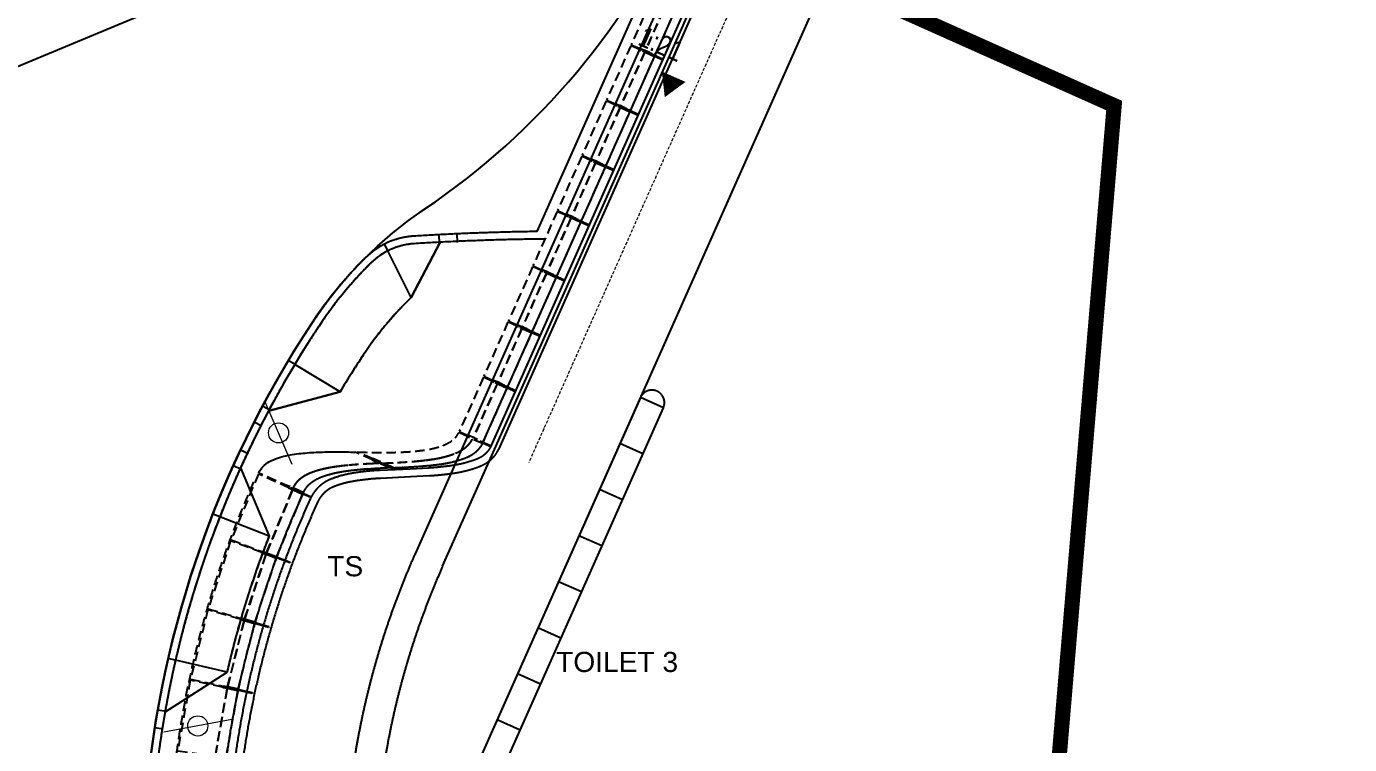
# Model space of a CAD drawing. Header units: millimetres. Extents: x 833576263 to 1668046980, y 817519639 to 1636103653.
# Drawn here: x 834059121 to 834085388, y 817804152 to 817818401 of the extents above; entities that cross this region are included whole.
import ezdxf

# ---------------------------------------------------------------- set-up
doc = ezdxf.new("R2010")
doc.units = ezdxf.units.MM
doc.header["$LTSCALE"] = 100
doc.header["$MEASUREMENT"] = 0
for name, pattern in [('C160$0$DASHED', [19.05, 12.7, -6.35]), ('C160$0$Hidden', [9.525, 6.35, -3.175]), ('R_site$0$HIDDEN', [9.525, 6.35, -3.175]), ('R_Text for GBP from DLN$0$ACAD_ISO10W100', [18, 12, -3, 0, -3])]:
    doc.linetypes.add(name, pattern=pattern)
doc.layers.get('Defpoints').update_dxf_attribs({"color": 170})
for name, color, linetype in [('C160$0$+C160', 6, 'C160$0$Hidden'), ('C160$0$EVA', 1, 'C160$0$DASHED'), ('R_Text for GBP from DLN$0$base plan(mm)$0$DLN040__', 7, 'Continuous'), ('T-TITL', 7, 'Continuous'), ('X-REF', 7, 'Continuous')]:
    doc.layers.add(name, color=color, linetype=linetype)
for name, color, linetype, lineweight in [('C160$0$DLN_TRAFFIC SIGN', 6, 'Continuous', 18), ('R_P_LG$0$RDA5803', 1, 'Continuous', 20), ('R_site$0$000-Architecture boundary', 2, 'Continuous', 0), ('R_Text for GBP from DLN$0$000-Slope', 6, 'R_Text for GBP from DLN$0$ACAD_ISO10W100', 18), ('R_WKCD_PARK$0$000-PAV-Concrete-b', 1, 'Continuous', 25), ('R_WKCD_PARK$0$PAV-secondary path-b', 6, 'Continuous', 18)]:
    doc.layers.add(name, color=color, linetype=linetype, lineweight=lineweight)
doc.styles.add('R_Text for GBP from DLN$0$base plan(mm)$0$SWIS721 LT', font='swiss.ttf')
doc.styles.add('R_Text for GBP from DLN$0$W8 sec wkcd', font='swissc.ttf', dxfattribs={"height": 3})

# ---------------------------------------------------------------- blocks, each defined once
blk = doc.blocks.new('R_site$0$architecture 2')
at = {"layer": 'R_site$0$000-Architecture boundary', "color": 3, "linetype": 'R_site$0$HIDDEN', "ltscale": 0.5}
blk.add_lwpolyline([(834072.714, 817820.406), (834080.716, 817816.831), (834078.886, 817795.172), (834085.641, 817794.002), (834085.7, 817794.347), (834102.5, 817791.436), (834100.622, 817780.597)], dxfattribs=at)
blk = doc.blocks.new('R_site')
at = {"xscale": 1000, "yscale": 1000, "zscale": 1000}
blk.add_blockref('R_site$0$architecture 2', (0, 0), dxfattribs=at)
blk = doc.blocks.new('R_WKCD_PARK')
at = {"layer": 'Defpoints'}
for points in [[(834183667, 817774781, -0.09515), (834076628, 817781650, -0.220431), (834063432, 817792491, -0.264689), (834064805, 817812539, -0.098357), (834067029, 817814779, 0.140841), (834072196, 817820936), (834089614, 817860110, -0.147837), (834100578, 817872816, -0.410901), (834111707, 817870393, 0.031692), (834114287, 817866928, 0.252242), (834125770, 817862431, -0.125686), (834129746, 817861915), (834135114, 817859776), (834142622, 817855048), (834145562, 817859914), (834128702, 817870086, -0.390962), (834117887, 817872026, -0.013137), (834117027, 817873227, -0.385183), (834118544, 817883988, 0.012387)], [(834096207, 817877116, 0.137723), (834084132, 817862548), (834066714, 817823373, -0.191803), (834062187, 817818953), (834051762, 817814614, -0.446391)]]:
    blk.add_lwpolyline(points, format="xyb", dxfattribs=at)
at = {"layer": 'R_WKCD_PARK$0$000-PAV-Concrete-b'}
blk.add_line((834069260, 817814332), (834089614, 817860110), dxfattribs=at)
at = {"layer": 'R_WKCD_PARK$0$000-PAV-Concrete-b', "flags": 128}
for points in [[(834067335, 817814120), (834066762, 817813025), (834066298, 817813950)], [(834063930, 817810777), (834065348, 817811153), (834064449, 817811694)], [(834063370, 817809640), (834063937, 817808286), (834062960, 817808669)], [(834061871, 817804792), (834063103, 817805589), (834062080, 817805824)]]:
    blk.add_lwpolyline(points, dxfattribs=at)
at = {"layer": 'R_WKCD_PARK$0$000-PAV-Concrete-b'}
for centre, radius, start, end in [((834066903, 817812743), 1500, 93.5045, 134.8075), ((834069938, 817763186), 51150, 90.7596, 93.5045), ((834069938, 817763186), 51000, 90.59, 93.5045), ((834066903, 817812743), 1350, 93.5045, 134.8075), ((834071554, 817808061), 8100, 134.8075, 146.4312), ((834071554, 817808061), 7950, 134.8075, 146.4312), ((834071554, 817808061), 6900, 133.9917, 146.4312), ((834081728, 817801309), 20310, 146.4312, 205.7336), ((834081728, 817801309), 20160, 146.4312, 205.7336), ((834081728, 817801309), 19110, 146.4312, 148.9949), ((834081728, 817801309), 19110, 158.5878, 167.0587)]:
    blk.add_arc(centre, radius, start, end, dxfattribs=at)
at = {"layer": 'R_WKCD_PARK$0$PAV-secondary path-b'}
for p, q in [((834068178, 817810123), (834078892, 817834224)), ((834080906, 817832602), (834067525, 817802533))]:
    blk.add_line(p, q, dxfattribs=at)
for centre, radius, start, end in [((834067636, 817810431), 623, 289.4912, 330.3332), ((834066046, 817820754), 11115, 271.8861, 276.2601), ((834067058, 817811865), 2169, 275.3, 291.243), ((834065285, 817808659), 854, 108.4958, 130.8691), ((834065847, 817806936), 2667, 95.2232, 108.2106), ((834066863, 817796763), 12890, 92.0046, 95.6038), ((834065018, 817808976), 440, 131.6296, 161.8883), ((834081740, 817801323), 18827, 155.5591, 255.434)]:
    blk.add_arc(centre, radius, start, end, dxfattribs=at)
blk = doc.blocks.new('R_P_LG')
at = {"layer": 'R_P_LG$0$RDA5803'}
for points in [[(834183666.729, 817774780.7109, -0.095150065), (834076628.2291, 817781649.9506, -0.220430541), (834063432.364, 817792490.8935, -0.2646892807), (834064805.311, 817812539.3987, -0.0983572146), (834067029.4433, 817814778.8374, 0.1408408976), (834072196.345, 817820935.5122), (834089614.1981, 817860110.2634, -0.1478366909), (834100577.8317, 817872816.296, -0.4109005282), (834111707.1207, 817870392.8812, 0.031691708), (834114287.1147, 817866927.814, 0.2522417272), (834125770.0064, 817862431.157, -0.1256855543), (834129745.5165, 817861914.9436), (834135113.5119, 817859775.9643), (834142622.3979, 817855047.5612), (834145562.149, 817859914.092), (834128702.0772, 817870085.6929, -0.3909616488), (834117887.1336, 817872026.3361, -0.013137308), (834117026.993, 817873227.1241, -0.3851828251), (834118543.6819, 817883988.3187, 0.0123866448)], [(834096206.9852, 817877116.397, 0.1377230721), (834084131.6848, 817862547.895), (834066713.8319, 817823373.1443, -0.1918031019), (834062186.7776, 817818953.2396), (834051761.6539, 817814613.986, -0.4463909524)]]:
    blk.add_lwpolyline(points, format="xyb", dxfattribs=at)
blk = doc.blocks.new('C160$0$A$C4AD84712')
at = {"layer": 'C160$0$+C160', "ltscale": 0.0003}
for p, q in [((834071.876, 817818.985), (834071.405, 817817.925)), ((834071.88, 817818.983, 0), (834071.409, 817817.923, 0)), ((834071.389, 817817.888), (834070.917, 817816.828)), ((834071.393, 817817.887, 0), (834070.921, 817816.827, 0)), ((834070.901, 817816.792), (834070.43, 817815.732)), ((834070.901, 817816.792), (834070.43, 817815.732)), ((834070.905, 817816.79, 0), (834070.434, 817815.73, 0)), ((834070.905, 817816.79, 0), (834070.434, 817815.73, 0)), ((834070.414, 817815.695), (834069.942, 817814.635)), ((834070.414, 817815.695), (834069.942, 817814.635)), ((834070.418, 817815.694, 0), (834069.946, 817814.634, 0)), ((834070.418, 817815.694, 0), (834069.946, 817814.634, 0)), ((834069.926, 817814.599), (834069.455, 817813.539)), ((834069.93, 817814.597, 0), (834069.459, 817813.537, 0)), ((834069.439, 817813.502), (834068.967, 817812.442)), ((834069.443, 817813.501, 0), (834068.971, 817812.441, 0)), ((834068.951, 817812.406), (834068.48, 817811.346)), ((834068.955, 817812.404, 0), (834068.484, 817811.344, 0)), ((834068.463, 817811.309), (834067.992, 817810.249)), ((834068.467, 817811.308, 0), (834067.996, 817810.248, 0))]:
    blk.add_line(p, q, dxfattribs=at)
for points in [[(834234.945, 817820.178, -0.305475), (834183.604, 817775.277, -0.09515), (834076.754, 817782.134, -0.463376), (834063.629, 817809.364, -0.463376)], [(834234.945, 817820.178, -0.305475), (834183.604, 817775.277, -0.09515), (834076.754, 817782.134, -0.463376), (834063.629, 817809.364, -0.463376)], [(834066.208, 817809.736, 0.001764), (834066.485, 817809.75, 0.008822), (834066.848, 817809.775, 0.008993), (834067.054, 817809.797, 0.012933), (834067.249, 817809.826, 0.018165), (834067.429, 817809.865, 0.036602), (834067.64, 817809.935, 0.047594), (834067.792, 817810.016, 0.078624), (834067.924, 817810.136, 0.050643), (834067.973, 817810.214)], [(834066.212, 817809.735, 0.001764), (834066.488, 817809.748, 0.008822), (834066.851, 817809.773, 0.008993), (834067.058, 817809.795, 0.012933), (834067.253, 817809.824, 0.018165), (834067.432, 817809.863, 0.036602), (834067.643, 817809.933, 0.047594), (834067.796, 817810.014, 0.078624), (834067.928, 817810.134, 0.050643), (834067.977, 817810.212)], [(834066.412, 817809.645, 0.001764), (834066.689, 817809.659, 0.008822), (834067.052, 817809.684, 0.008993), (834067.258, 817809.705, 0.012933), (834067.453, 817809.735, 0.018165), (834067.633, 817809.774, 0.036602), (834067.844, 817809.844, 0.047594), (834067.997, 817809.925, 0.078624), (834068.128, 817810.045, 0.050643), (834068.178, 817810.123)], [(834064.411, 817809.246, -0.099273), (834064.522, 817809.396, -0.058845), (834064.65, 817809.488, -0.0415), (834064.81, 817809.56, -0.021479), (834064.94, 817809.601, -0.019362), (834065.113, 817809.64, -0.013926), (834065.301, 817809.67, -0.009851), (834065.5, 817809.693, -0.006667), (834065.708, 817809.71, -0.004678), (834065.996, 817809.726, -0.001125), (834066.119, 817809.732)], [(834064.415, 817809.245, -0.099287), (834064.525, 817809.394, -0.058845), (834064.654, 817809.486, -0.0415), (834064.813, 817809.558, -0.021479), (834064.944, 817809.599, -0.019362), (834065.117, 817809.639, -0.013926), (834065.304, 817809.669, -0.009851), (834065.504, 817809.691, -0.006667), (834065.712, 817809.708, -0.004678), (834065.999, 817809.725, -0.001125), (834066.123, 817809.731)], [(834064.615, 817809.154, -0.100095), (834064.726, 817809.305, -0.058845), (834064.854, 817809.397, -0.0415), (834065.014, 817809.469, -0.021479), (834065.145, 817809.51, -0.019362), (834065.317, 817809.549, -0.013926), (834065.505, 817809.579, -0.009851), (834065.704, 817809.602, -0.006667), (834065.913, 817809.619, -0.004678), (834066.2, 817809.635, -0.001125), (834066.323, 817809.641, -0.001125)]]:
    blk.add_lwpolyline(points, format="xyb", dxfattribs=at)
for points in [[(834072.077, 817818.896), (834071.787, 817819.025), (834071.791, 817819.034), (834071.606, 817819.116), (834071.127, 817818.038), (834071.311, 817817.956), (834071.315, 817817.965), (834071.606, 817817.836)], [(834071.589, 817817.799), (834071.299, 817817.928), (834071.303, 817817.937), (834071.119, 817818.019), (834070.639, 817816.941), (834070.824, 817816.859), (834070.828, 817816.868), (834071.118, 817816.739)], [(834071.102, 817816.703), (834070.811, 817816.832), (834070.816, 817816.841), (834070.631, 817816.923), (834070.152, 817815.845), (834070.336, 817815.763), (834070.34, 817815.772), (834070.631, 817815.643)], [(834071.102, 817816.703), (834070.811, 817816.832), (834070.816, 817816.841), (834070.631, 817816.923), (834070.152, 817815.845), (834070.336, 817815.763), (834070.34, 817815.772), (834070.631, 817815.643)], [(834070.614, 817815.606), (834070.324, 817815.735), (834070.328, 817815.744), (834070.144, 817815.826), (834069.664, 817814.748), (834069.849, 817814.666), (834069.853, 817814.675), (834070.143, 817814.546)], [(834070.614, 817815.606), (834070.324, 817815.735), (834070.328, 817815.744), (834070.144, 817815.826), (834069.664, 817814.748), (834069.849, 817814.666), (834069.853, 817814.675), (834070.143, 817814.546)], [(834070.127, 817814.51), (834069.836, 817814.639), (834069.84, 817814.648), (834069.656, 817814.73), (834069.177, 817813.652), (834069.361, 817813.57), (834069.365, 817813.579), (834069.655, 817813.45)], [(834069.639, 817813.413), (834069.349, 817813.542), (834069.353, 817813.551), (834069.169, 817813.633), (834068.689, 817812.555), (834068.874, 817812.473), (834068.878, 817812.482), (834069.168, 817812.353)], [(834069.152, 817812.317), (834068.861, 817812.446), (834068.865, 817812.455), (834068.681, 817812.537), (834068.202, 817811.459), (834068.386, 817811.377), (834068.39, 817811.386), (834068.68, 817811.257)], [(834068.664, 817811.22), (834068.374, 817811.349), (834068.378, 817811.358), (834068.194, 817811.44), (834067.714, 817810.362), (834067.898, 817810.28), (834067.903, 817810.289), (834068.193, 817810.16)], [(834064.404, 817809.203), (834064.324, 817809.239), (834064.328, 817809.248), (834063.725, 817809.524), (834063.182, 817808.211), (834063.804, 817807.98), (834063.808, 817807.99), (834063.889, 817807.959)], [(834064.6, 817809.113), (834064.404, 817809.203), (834063.889, 817807.959), (834064.092, 817807.884)], [(834063.876, 817807.922), (834063.794, 817807.952), (834063.797, 817807.962), (834063.175, 817808.193), (834062.729, 817806.844), (834063.366, 817806.659), (834063.37, 817806.668), (834063.453, 817806.644)], [(834064.078, 817807.846), (834063.876, 817807.922), (834063.453, 817806.644), (834063.661, 817806.584)], [(834063.442, 817806.606), (834063.358, 817806.63), (834063.361, 817806.64), (834062.724, 817806.825), (834062.377, 817805.448), (834063.026, 817805.309), (834063.028, 817805.319), (834063.113, 817805.301)], [(834063.649, 817806.545), (834063.442, 817806.606), (834063.113, 817805.301), (834063.325, 817805.256)], [(834063.105, 817805.262), (834063.02, 817805.28), (834063.022, 817805.29), (834062.373, 817805.428), (834062.127, 817804.029), (834062.784, 817803.938), (834062.786, 817803.948), (834062.872, 817803.936)], [(834063.317, 817805.217), (834063.105, 817805.262), (834062.872, 817803.936), (834063.086, 817803.907)]]:
    blk.add_lwpolyline(points, close=True, dxfattribs=at)
for points in [[(834068.178, 817810.123), (834067.888, 817810.252), (834067.892, 817810.261), (834067.707, 817810.343)], [(834063.732, 817809.539), (834063.749, 817809.576), (834063.771, 817809.613), (834063.802, 817809.652), (834063.839, 817809.689), (834063.877, 817809.721), (834063.913, 817809.746), (834063.948, 817809.767), (834063.985, 817809.786), (834064.023, 817809.803), (834064.063, 817809.82), (834064.104, 817809.835), (834064.145, 817809.848), (834064.187, 817809.861), (834064.229, 817809.872), (834064.272, 817809.882), (834064.314, 817809.891), (834064.356, 817809.899), (834064.398, 817809.906), (834064.441, 817809.913), (834064.483, 817809.919), (834064.526, 817809.924), (834064.569, 817809.929), (834064.611, 817809.933), (834064.654, 817809.937), (834064.697, 817809.941), (834064.74, 817809.944), (834064.783, 817809.947), (834064.827, 817809.949), (834064.87, 817809.951), (834064.913, 817809.953), (834064.956, 817809.955), (834064.999, 817809.956), (834065.042, 817809.957), (834065.085, 817809.958), (834065.128, 817809.958), (834065.171, 817809.959), (834065.214, 817809.959), (834065.258, 817809.959), (834065.301, 817809.959), (834065.344, 817809.959), (834065.387, 817809.958), (834065.43, 817809.958), (834065.473, 817809.957), (834065.516, 817809.957), (834065.559, 817809.956), (834065.602, 817809.955), (834065.645, 817809.954)], [(834066.323, 817809.641), (834065.984, 817809.793), (834065.988, 817809.802), (834065.645, 817809.954)], [(834066.412, 817809.645), (834066, 817809.829), (834065.996, 817809.82), (834065.695, 817809.954)], [(834064.615, 817809.154), (834064.341, 817809.278), (834064.337, 817809.269), (834063.732, 817809.539)]]:
    blk.add_lwpolyline(points, dxfattribs=at)
blk.add_open_spline([(834065.695, 817809.954), (834065.988, 817809.948), (834066.319, 817809.941), (834066.723, 817809.963), (834066.902, 817809.978), (834067.131, 817810.01), (834067.344, 817810.062), (834067.529, 817810.148), (834067.647, 817810.24), (834067.69, 817810.315), (834067.707, 817810.343)], degree=3, knots=[0, 0, 0, 0, 0.876811, 0.993187, 1.212652, 1.416025, 1.686304, 1.866979, 2.026416, 2.124417, 2.124417, 2.124417, 2.124417], dxfattribs=at)
blk = doc.blocks.new('C160$0$TS')
at = {"layer": 'C160$0$DLN_TRAFFIC SIGN'}
blk.add_line((834126.707, 818031.929), (834126.707, 818030.558), dxfattribs=at)
blk.add_circle((834126.707, 818031.244), 0.2, dxfattribs=at)
blk = doc.blocks.new('C160')
at = {"layer": 'C160$0$+C160'}
for p, q in [((834069.26, 817814.332), (834089.614, 817860.11)), ((834072.935, 817821.641, 0), (834070.902, 817817.073, 0)), ((834071.45, 817816.829, 0), (834073.483, 817821.397, 0)), ((834071.528, 817817.837), (834071.755, 817817.737)), ((834071.536, 817817.856), (834071.763, 817817.755)), ((834070.902, 817817.073, 0), (834068.869, 817812.505, 0)), ((834069.417, 817812.261, 0), (834071.45, 817816.829, 0)), ((834071.041, 817816.741), (834071.267, 817816.64)), ((834071.041, 817816.741), (834071.267, 817816.64)), ((834071.049, 817816.759), (834071.275, 817816.658)), ((834071.049, 817816.759), (834071.275, 817816.658)), ((834070.553, 817815.644), (834070.78, 817815.544)), ((834070.553, 817815.644), (834070.78, 817815.544)), ((834070.561, 817815.663), (834070.788, 817815.562)), ((834070.561, 817815.663), (834070.788, 817815.562)), ((834070.066, 817814.548), (834070.292, 817814.447)), ((834070.074, 817814.566), (834070.3, 817814.465)), ((834066.762, 817813.025), (834066.298, 817813.95)), ((834066.762, 817813.025), (834067.335, 817814.12)), ((834069.578, 817813.451), (834069.804, 817813.351)), ((834069.586, 817813.47), (834069.813, 817813.369)), ((834068.869, 817812.505, 0), (834066.836, 817807.936, 0)), ((834069.091, 817812.355), (834069.317, 817812.254)), ((834069.099, 817812.373), (834069.325, 817812.272)), ((834067.384, 817807.693, 0), (834069.417, 817812.261, 0)), ((834065.348, 817811.153), (834064.449, 817811.694)), ((834068.611, 817811.277), (834068.838, 817811.176)), ((834065.348, 817811.153), (834063.93, 817810.777)), ((834068.603, 817811.258), (834068.829, 817811.158)), ((834063.37, 817809.64), (834063.937, 817808.286)), ((834063.937, 817808.286), (834062.96, 817808.669)), ((834063.103, 817805.589), (834062.08, 817805.824)), ((834061.871, 817804.792), (834063.103, 817805.589))]:
    blk.add_line(p, q, dxfattribs=at)
for points in [[(834077.005, 817783.102, -0.465643), (834064.6, 817809.113, -0.132801), (834064.726, 817809.305, -0.097933), (834065.014, 817809.469, -0.056729), (834065.604, 817809.591, -0.015706), (834066.412, 817809.645, 0.019087), (834067.258, 817809.705, 0.069677), (834067.844, 817809.844, 0.180117), (834068.178, 817810.123), (834078.892, 817834.224, -0.191312), (834082.322, 817837.579), (834090.454, 817840.982), (834091.805, 817837.754), (834090.196, 817837.08, 0.328198), (834089.587, 817836.064, 0.183549), (834103.804, 817807.158, 0.534412), (834107.041, 817807.919, -0.091686)], [(834077.061, 817783.239, -0.465803), (834064.755, 817809.026, -0.195057), (834065.169, 817809.419, -0.048522), (834065.54, 817809.525, -0.032646), (834066.143, 817809.594), (834066.737, 817809.623), (834067.11, 817809.646, 0.021417), (834067.585, 817809.696, 0.0536), (834068.056, 817809.819, 0.099862), (834068.257, 817809.945, 0.095926), (834068.346, 817810.071), (834087.359, 817852.834), (834087.506, 817852.769), (834068.492, 817810.005, -0.096303), (834068.367, 817809.829, -0.099862), (834068.112, 817809.669, -0.0536), (834067.609, 817809.538, -0.021417), (834067.12, 817809.487), (834066.746, 817809.463), (834066.151, 817809.434, 0.032646), (834065.569, 817809.367, 0.048522), (834065.228, 817809.27, 0.195057), (834064.9, 817808.96, 0.465803), (834077.101, 817783.394, 0.005214)], [(834064.805, 817812.539, -0.050762), (834065.846, 817813.807, -0.050762)], [(834064.93, 817812.456, -0.050762), (834065.952, 817813.701, -0.050762)], [(834065.805, 817811.876, -0.054331), (834066.762, 817813.025, -0.050762)], [(834076.666, 817781.795, -0.220431), (834063.567, 817792.556, -0.264689), (834064.93, 817812.456)], [(834065.348, 817811.153, -0.011187), (834065.805, 817811.876)], [(834063.103, 817805.589, -0.036978), (834063.937, 817808.286)]]:
    blk.add_lwpolyline(points, format="xyb", dxfattribs=at)
for points in [[(834140.885, 817805.344, 0.369244), (834124.546, 817809.651, 0.251737), (834112.08, 817792.476), (834112.031, 817791.187), (834102.827, 817792.6), (834103.452, 817796.937, 0.243715), (834100.533, 817806.148, -0.166373), (834086.767, 817834.271, 0.495966), (834085.388, 817835.068), (834081.961, 817833.634, 0.191214), (834080.906, 817832.602), (834067.525, 817802.533, 0.236755), (834067.939, 817793.575, 0.204218), (834077.758, 817786.006, 0.004312), (834082.441, 817784.834, 0.05179), (834139.752, 817777.162, 0.038828), (834183.103, 817779.245, 0.139726), (834211.858, 817791.515, 0.684982), (834211.001, 817794.177, -0.05726), (834202.554, 817795.651, 0.227409), (834198.284, 817794.962, -0.4147)], [(834206.649, 817794.18, 0.028607), (834210.972, 817793.678, -0.684982), (834211.543, 817791.903, -0.139726), (834183.04, 817779.741, -0.038828), (834139.767, 817777.661, -0.05179), (834082.558, 817785.32, -0.004312), (834077.884, 817786.49, -0.204218), (834068.375, 817793.819, -0.236755), (834067.981, 817802.329), (834071.766, 817810.834, 1), (834071.309, 817811.037), (834067.525, 817802.533, 0.236755), (834067.939, 817793.575, 0.204218), (834077.758, 817786.006, 0.004312), (834082.441, 817784.834, 0.05179), (834139.752, 817777.162, 0.038828), (834183.103, 817779.245, 0.139726), (834211.858, 817791.515, 0.684982), (834211.001, 817794.177, -0.028607), (834206.735, 817794.672, 1)]]:
    blk.add_lwpolyline(points, format="xyb", close=True, dxfattribs=at)
at = {"layer": 'C160$0$+C160', "const_width": 0.3}
blk.add_lwpolyline([(834072.714, 817820.406), (834080.716, 817816.831), (834078.886, 817795.172), (834085.641, 817794.002), (834085.7, 817794.347), (834102.5, 817791.436), (834100.622, 817780.597)], dxfattribs=at)
at = {"layer": 'C160$0$+C160'}
for points in [[(834071.36, 817817.934), (834071.352, 817817.916), (834071.528, 817817.837), (834071.536, 817817.856)], [(834070.873, 817816.837), (834070.865, 817816.819), (834071.041, 817816.741), (834071.049, 817816.759)], [(834070.873, 817816.837), (834070.865, 817816.819), (834071.041, 817816.741), (834071.049, 817816.759)], [(834070.385, 817815.741), (834070.377, 817815.723), (834070.553, 817815.644), (834070.561, 817815.663)], [(834070.385, 817815.741), (834070.377, 817815.723), (834070.553, 817815.644), (834070.561, 817815.663)], [(834069.898, 817814.644), (834069.89, 817814.626), (834070.066, 817814.548), (834070.074, 817814.566)], [(834069.41, 817813.548), (834069.402, 817813.53), (834069.578, 817813.451), (834069.586, 817813.47)], [(834068.923, 817812.451), (834068.915, 817812.433), (834069.091, 817812.355), (834069.099, 817812.373)], [(834068.435, 817811.355), (834068.427, 817811.337), (834068.603, 817811.258), (834068.611, 817811.277)], [(834066.041, 817809.8), (834066.218, 817809.721), (834066.209, 817809.703), (834066.033, 817809.781)], [(834064.369, 817809.254), (834064.544, 817809.174), (834064.536, 817809.156), (834064.361, 817809.236)], [(834064.018, 817807.901), (834064.011, 817807.882), (834063.83, 817807.949), (834063.837, 817807.968)], [(834063.586, 817806.595), (834063.58, 817806.576), (834063.395, 817806.63), (834063.4, 817806.649)], [(834063.249, 817805.262), (834063.245, 817805.242), (834063.056, 817805.282), (834063.061, 817805.302)]]:
    blk.add_lwpolyline(points, close=True, dxfattribs=at)
for points in [[(834067.324, 817814.099), (834067.315, 817814.269)], [(834067.665, 817814.285), (834067.673, 817814.116)], [(834066.307, 817813.932), (834066.231, 817814.084)], [(834064.466, 817811.684), (834064.32, 817811.771)], [(834071.766, 817810.834), (834071.309, 817811.037)], [(834063.956, 817810.784), (834063.806, 817810.864)], [(834063.644, 817810.554), (834063.795, 817810.476)], [(834063.372, 817810.002), (834063.526, 817809.929)], [(834068.343, 817810.06), (834068.117, 817810.161)], [(834068.125, 817810.179), (834068.351, 817810.078)], [(834071.36, 817809.92), (834070.903, 817810.123)], [(834066.423, 817809.608), (834066.209, 817809.703)], [(834066.218, 817809.721), (834066.467, 817809.61)], [(834063.38, 817809.614), (834063.225, 817809.684)], [(834064.545, 817809.174), (834064.776, 817809.068)], [(834070.953, 817809.007), (834070.496, 817809.21)], [(834064.766, 817809.051), (834064.536, 817809.156)], [(834062.978, 817808.662), (834062.82, 817808.724)], [(834070.546, 817808.093), (834070.09, 817808.296)], [(834064.018, 817807.901), (834064.358, 817807.774), (834064.351, 817807.756), (834064.011, 817807.882)], [(834070.14, 817807.179), (834069.683, 817807.383)], [(834063.586, 817806.595), (834063.934, 817806.494), (834063.928, 817806.475), (834063.58, 817806.576)], [(834069.733, 817806.266), (834069.276, 817806.469)], [(834062.1, 817805.82), (834061.934, 817805.858)], [(834069.327, 817805.352), (834068.87, 817805.555)], [(834063.249, 817805.262), (834063.604, 817805.186), (834063.6, 817805.166), (834063.245, 817805.242)], [(834061.894, 817804.806), (834061.727, 817804.836)], [(834061.669, 817804.491), (834061.837, 817804.464)], [(834068.92, 817804.438), (834068.463, 817804.642)]]:
    blk.add_lwpolyline(points, dxfattribs=at)
for centre, radius, start, end in [((834066.903, 817812.743), 1.5, 93.5045, 134.8075), ((834069.938, 817763.186), 51.15, 90.7596, 93.5045), ((834069.938, 817763.186), 51, 90.59, 93.5045), ((834066.903, 817812.743), 1.35, 93.5045, 134.8075), ((834081.728, 817801.309), 20.31, 146.4312, 205.7336), ((834081.728, 817801.309, 0), 16.3, 156.0098, 172.5844), ((834081.728, 817801.309, 0), 15.7, 156.0098, 172.5844), ((834081.728, 817801.309, 0), 15.7, 156.0098, 172.5844)]:
    blk.add_arc(centre, radius, start, end, dxfattribs=at)
at = {"layer": 'C160$0$EVA', "flags": 128}
blk.add_lwpolyline([(834128.317, 818030.08, -0.145844), (834116.042, 818026.421), (834088.573, 818026.421, 0.016359), (834087.2, 818026.376, 0.046979), (834021.54, 818015.826, -0.056187), (833969.364, 818008.422, 0.405705), (833955.668, 817994.334), (833955.618, 817879.824), (833955.722, 817865.438), (833956.59, 817853.63, 0.118446), (833959.114, 817845.73, 0.022563), (833976.131, 817820.318, 0.150268), (833991.721, 817808.776, 0.0852), (834018.736, 817804.167, 0.061119), (834043.876, 817807.277, -0.46092), (834055.521, 817798.987, 0.31719), (834075.122, 817775.842, 0.09515), (834184.419, 817768.828, 0.2774), (834239.09, 817811.861), (834242.392, 817820.559, -0.510377), (834255.055, 817823.984), (834260.246, 817819.79, 0.373727), (834277.287, 817820.398, -0.373727), (834287.905, 817820.777), (834291.644, 817817.756), (834296.232, 817823.434), (834292.655, 817826.325, -0.414214), (834291.445, 817837.716), (834332.502, 817888.525, -0.350062), (834342.367, 817890.708, 0.102667), (834400.842, 817875.706, 0.100957), (834409.137, 817876.999), (834444.015, 817889.966, 0.332678), (834453.167, 817904.166), (834452.857, 817908.595, -0.155717), (834454.024, 817913.381), (834445.783, 817911.703, -0.115419), (834446.872, 817908.177), (834447.182, 817903.747, -0.332678), (834441.924, 817895.59), (834407.046, 817882.623, -0.100957), (834401.121, 817881.699, -0.051411), (834372.209, 817886.047), (834379.39, 817889.501, 0.162917), (834396.595, 817906.227), (834392.123, 817910.781, -0.179073), (834376.789, 817894.908), (834366.567, 817889.991, -0.199372), (834360.364, 817889.652, -0.049629), (834334.8, 817901.625), (834322.119, 817909.179), (834319.048, 817904.024), (834323.346, 817901.465, -0.45655), (834325.501, 817889.415), (834274.553, 817826.357, -0.414214), (834263.162, 817825.148), (834259.846, 817827.828, -0.2375), (834248.727, 817852.408, -0.000008), (834248.76, 817853.209), (834242.765, 817853.459, 0.000008), (834242.732, 817852.657, 0.098884), (834244.917, 817838.726, -0.341761), (834241.931, 817829.272, 0.151594), (834236.782, 817822.688), (834233.48, 817813.99, -0.2774), (834183.667, 817774.781, -0.09515), (834076.628, 817781.65, -0.220431), (834063.432, 817792.491, -0.264689), (834064.805, 817812.539, -0.098357), (834067.029, 817814.779, 0.140841), (834072.196, 817820.936), (834089.614, 817860.11, -0.147837), (834100.578, 817872.816, -0.410901), (834111.707, 817870.393, 0.031692), (834114.287, 817866.928, 0.252242), (834125.77, 817862.431, -0.125686), (834129.746, 817861.915), (834135.114, 817859.776), (834142.622, 817855.048), (834145.562, 817859.914), (834128.702, 817870.086, -0.390962), (834117.887, 817872.026, -0.013137), (834117.027, 817873.227, -0.385183), (834118.544, 817883.988, 0.012387), (834120.815, 817885.981, 0.008404), (834123.055, 817888.118), (834117.142, 817894.113, -0.038497), (834096.207, 817877.116, 0.137723), (834084.132, 817862.548), (834066.714, 817823.373, -0.191803), (834062.187, 817818.953), (834051.762, 817814.614, -0.446391), (834035.637, 817822.309, 0.118164), (834032.365, 817828.01), (834034.386, 817830.321), (834031.649, 817832.687, -0.153015), (834020.841, 817838.946), (834021.04, 817839.146), (834020.346, 817839.938), (834020.139, 817839.748, -0.076925), (834016.885, 817845.319), (834013.267, 817848.405), (834007.454, 817841.536, -0.399413), (834008.806, 817824.317), (834007.069, 817822.176), (834011.728, 817818.395), (834015.819, 817823.438, -1.550619), (834022.422, 817810.24, -0.009421), (834018.731, 817810.167, -0.052259), (834003.179, 817811.781, -0.032796), (833993.716, 817814.435, -0.150265), (833980.961, 817823.878, -0.022565), (833964.244, 817848.84, -0.118446), (833962.574, 817854.07), (833961.721, 817865.68), (833961.618, 817879.845), (833961.668, 817994.332, -0.405705), (833969.536, 818002.425, 0.056187), (834023.043, 818010.017, -0.046979), (834087.592, 818020.389, -0.016359), (834088.573, 818020.421), (834116.042, 818020.421, 0.146696), (834131.681, 818025.11, -0.021313), (834130.797, 818030.541, -0.021313)], format="xyb", dxfattribs=at)
at = {"layer": 'C160$0$+C160'}
blk.add_blockref('C160$0$A$C4AD84712', (0, 0), dxfattribs=at)
at = {"layer": 'C160$0$DLN_TRAFFIC SIGN'}
for p, rotation in [((1277201.689, 1898815.23, 4.463), 203.2679115005794), ((-123754.03, 1486781.301, 4.469), 280.6261986086442)]:
    blk.add_blockref('C160$0$TS', p, dxfattribs=dict(at, rotation=rotation))
blk = doc.blocks.new('R_Text for GBP from DLN')
at = {"layer": 'R_Text for GBP from DLN$0$000-Slope', "color": 251, "ltscale": 0.05}
blk.add_lwpolyline([(834069094, 817809749, -0.000002), (834077632, 817828935, -0.000002)], format="xyb", dxfattribs=at)
at = {"layer": 'R_Text for GBP from DLN$0$000-Slope', "style": 'R_Text for GBP from DLN$0$W8 sec wkcd'}
for s, rotation, p in [('1:21', 336.2856, (834071236, 817818046)), ('▲', 156.2856, (834072224, 817817300))]:
    blk.add_text(s, height=400, rotation=rotation, dxfattribs=at).set_placement(p)
at = {"layer": 'R_Text for GBP from DLN$0$base plan(mm)$0$DLN040__', "style": 'R_Text for GBP from DLN$0$base plan(mm)$0$SWIS721 LT'}
for s, p in [('TS', (834065093, 817807490)), ('TOILET 3', (834069637, 817805591))]:
    blk.add_text(s, height=400, dxfattribs=at).set_placement(p)

msp = doc.modelspace()

# ---------------------------------------------------------------- block references
at = {"layer": 'X-REF'}
msp.add_blockref('R_site', (0, 0), dxfattribs=at)

# ---------------------------------------------------------------- next in the draw order: block references
msp.add_blockref('R_WKCD_PARK', (0, 0), dxfattribs=at)

# ---------------------------------------------------------------- next in the draw order: block references
at = {"layer": 'X-REF', "xscale": 1000, "yscale": 1000, "zscale": 1000}
msp.add_blockref('C160', (0, 0), dxfattribs=at)

# ---------------------------------------------------------------- next in the draw order: block references
at = {"layer": 'T-TITL'}
msp.add_blockref('R_Text for GBP from DLN', (0, 0), dxfattribs=at)
at = {"layer": 'X-REF'}
for name in ['R_P_LG', 'R_Text for GBP from DLN']:
    msp.add_blockref(name, (0, 0), dxfattribs=at)

doc.saveas('drawing.dxf')
